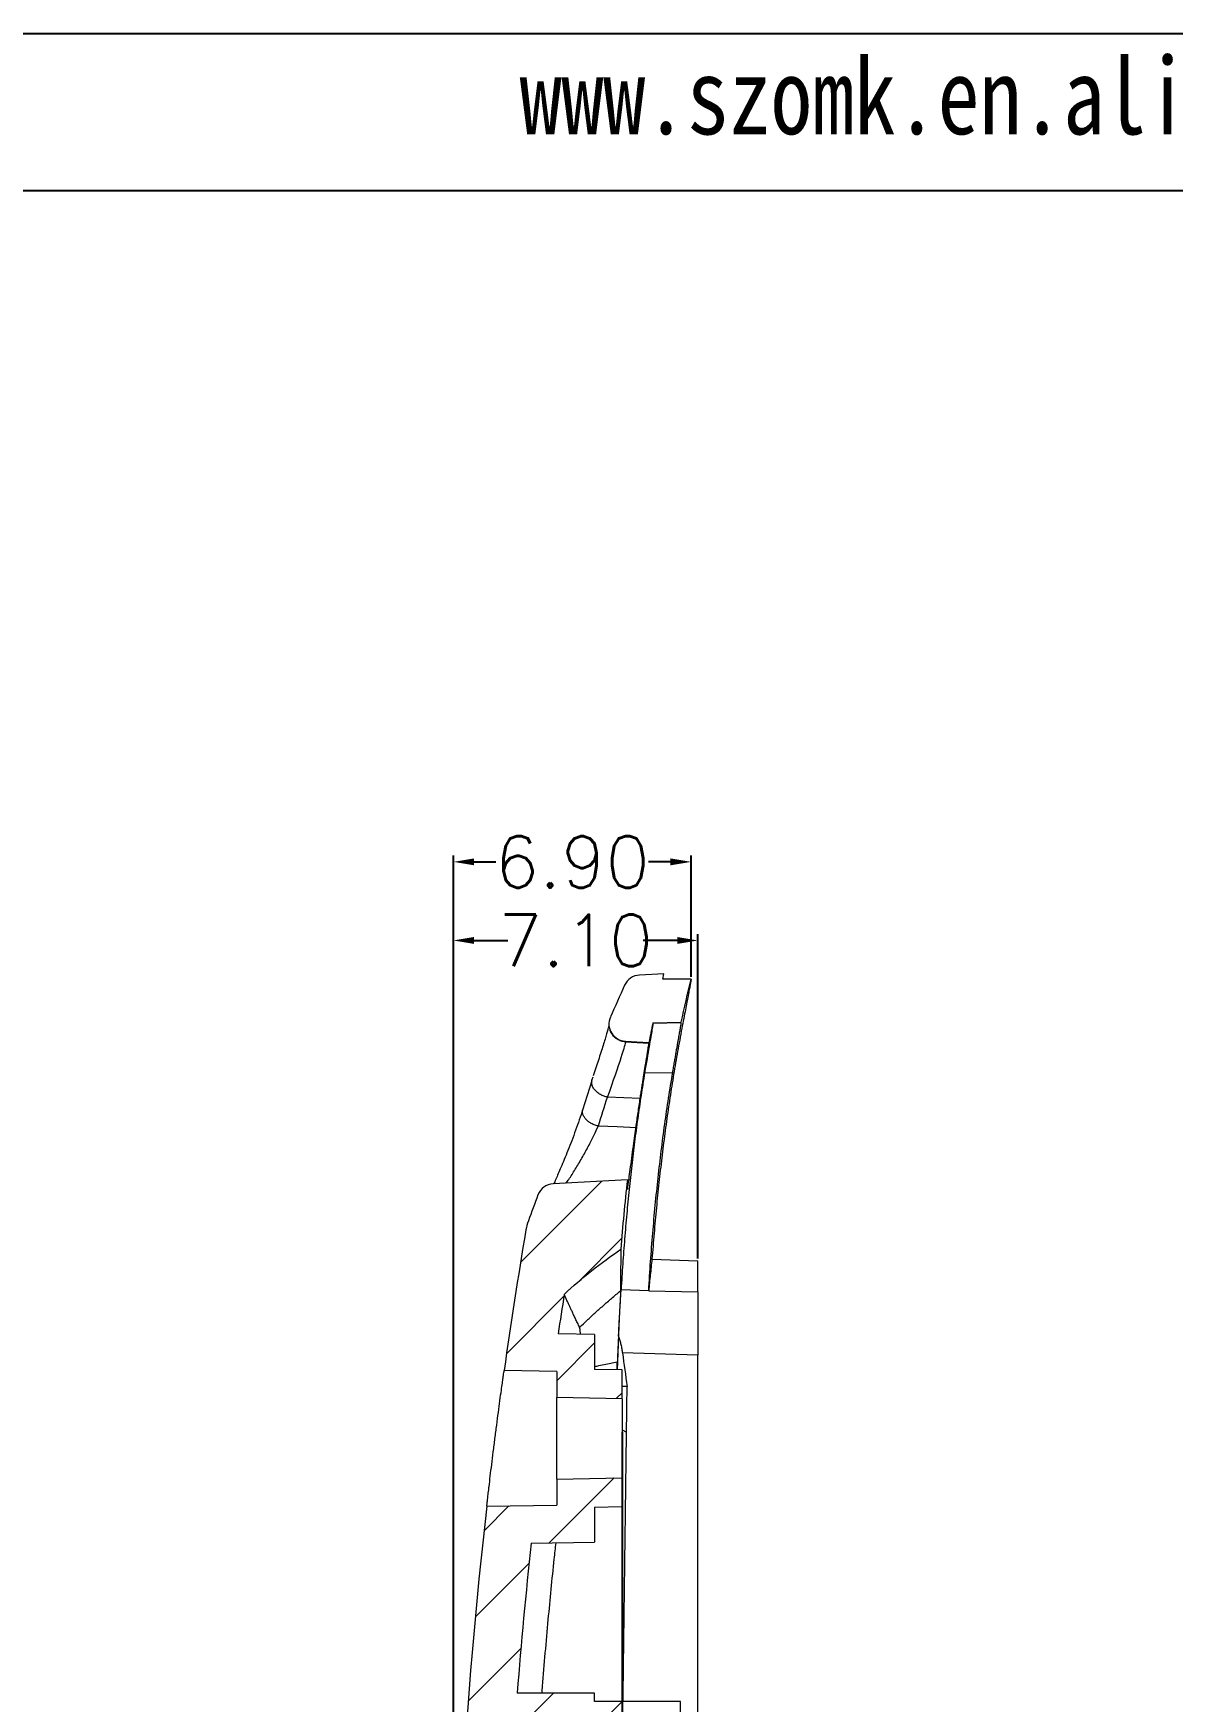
# Model space of a CAD drawing. Header units: inches. Extents: x 1127 to 2406, y 573 to 922.
# Drawn here: x 2261.62 to 2294.71, y 718.41 to 766.87 of the extents above; entities that cross this region are included whole.
import ezdxf

# ---------------------------------------------------------------- set-up
doc = ezdxf.new("R2010")
doc.units = ezdxf.units.IN
doc.layers.add('文字', color=81, linetype='Continuous')
doc.styles.get("Standard").update_dxf_attribs({"font": 'txt', "bigfont": 'gbcbig.shx'})
doc.styles.add('宋体', font='', dxfattribs={"width": 0.8, "height": 3.5})
doc.styles.get('宋体').set_extended_font_data('SimSun')
doc.dimstyles.new('2', dxfattribs={"dimtxt": 1.5, "dimasz": 0.6, "dimexe": 0.18, "dimexo": 0.0625, "dimgap": 0.09, "dimtad": 0, "dimtih": 1, "dimtoh": 1, "dimzin": 0, "dimdsep": 46, "dimtxsty": 'Standard', "dimcen": 0, "dimadec": 0, "dimazin": 2, "dimtfac": 1, "dimtofl": 0, "dimtmove": 0, "dimatfit": 3, "dimfxl": 1, "dimtolj": 1, "dimtzin": 0, "dimarcsym": 0})

# ---------------------------------------------------------------- blocks, each defined once
blk = doc.blocks.new('*D179')
at = {"color": 0, "lineweight": -2}
for p, q in [((2273.824, 694.823), (2273.824, 742.984)), ((2280.727, 739.463), (2280.727, 742.984)), ((2274.424, 742.804), (2275.061, 742.804)), ((2280.127, 742.804), (2279.491, 742.804))]:
    blk.add_line(p, q, dxfattribs=at)
at = {"color": 0}
for points in [[(2274.424, 742.904), (2274.424, 742.704), (2273.824, 742.804)], [(2280.127, 742.904), (2280.127, 742.704), (2280.727, 742.804)]]:
    blk.add_solid(points, dxfattribs=at)
at = {"layer": 'Defpoints', "color": 0}
for p in [(2280.727, 742.804), (2280.727, 739.4), (2273.824, 694.761)]:
    blk.add_point(p, dxfattribs=at)
at = {"color": 0, "insert": (2277.276, 742.804), "char_height": 1.5, "attachment_point": 5}
blk.add_mtext('\\A1;6.90', dxfattribs=at)
blk = doc.blocks.new('*D180')
at = {"color": 0, "lineweight": -2}
for p, q in [((2273.824, 707.123), (2273.824, 740.701)), ((2274.424, 740.521), (2275.409, 740.521)), ((2280.324, 740.521), (2279.339, 740.521)), ((2280.924, 731.279), (2280.924, 740.701))]:
    blk.add_line(p, q, dxfattribs=at)
at = {"color": 0}
for points in [[(2274.424, 740.621), (2274.424, 740.421), (2273.824, 740.521)], [(2280.324, 740.621), (2280.324, 740.421), (2280.924, 740.521)]]:
    blk.add_solid(points, dxfattribs=at)
at = {"layer": 'Defpoints', "color": 0}
for p in [(2273.824, 740.521), (2280.924, 731.216), (2273.824, 707.061)]:
    blk.add_point(p, dxfattribs=at)
at = {"color": 0, "insert": (2277.374, 740.521), "char_height": 1.5, "attachment_point": 5}
blk.add_mtext('\\A1;7.10', dxfattribs=at)
blk = doc.blocks.new('*D183')
at = {"color": 0, "lineweight": -2}
for p, q in [((2278.724, 726.239), (2278.724, 712.876)), ((2273.824, 713.056), (2271.061, 713.056)), ((2273.824, 703.892), (2273.824, 713.236)), ((2278.124, 713.056), (2274.424, 713.056))]:
    blk.add_line(p, q, dxfattribs=at)
at = {"color": 0}
for points in [[(2274.424, 713.156), (2274.424, 712.956), (2273.824, 713.056)], [(2278.124, 713.156), (2278.124, 712.956), (2278.724, 713.056)]]:
    blk.add_solid(points, dxfattribs=at)
at = {"layer": 'Defpoints', "color": 0}
for p in [(2278.724, 726.301), (2273.824, 713.056), (2273.824, 703.829)]:
    blk.add_point(p, dxfattribs=at)
at = {"color": 0, "insert": (2268.846, 713.056), "char_height": 1.5, "attachment_point": 5}
blk.add_mtext('\\A1;4.90', dxfattribs=at)

msp = doc.modelspace()

# ---------------------------------------------------------------- hatches: boundary and pattern name
at = {"linetype": 'Continuous', "lineweight": 0}
h = msp.add_hatch(dxfattribs=at)
h.set_pattern_fill('ANSI31', color=4, scale=0.5, style=0)
edge = h.paths.add_edge_path(flags=0)
edge.add_arc((2423.824, 707.061), 148.6, 171.02609, 171.47351, ccw=False)
edge.add_spline(control_points=[(2277.043, 730.24), (2277.517, 730.682), (2278.064, 731.124), (2278.642, 731.522), (2278.686, 731.553)], knot_values=[0.112904, 0.112904, 0.112904, 0.112904, 0.827584, 0.886948, 0.886948, 0.886948, 0.886948], weights=[1, 1, 1, 1, 1], degree=3, periodic=0)
edge.add_arc((2328.796, 727.793), 50.25, 173.4024, 175.7095, ccw=False)
edge.add_line((2278.878, 733.567), (2276.722, 733.454))
edge.add_arc((2276.748, 732.954), 0.5, 93, 159.4301)
edge.add_arc((2370.457, 697.788), 100.59, 159.43004, 159.88796)
edge.add_arc((2277.409, 731.861), 1.5, 159.8877, 170.3863)
edge.add_arc((2423.824, 707.061), 150, 170.38638, 171.96544)
edge.add_line((2275.296, 728.026), (2276.824, 727.999))
edge.add_line((2276.824, 727.999), (2276.824, 727.244))
edge.add_line((2276.824, 727.244), (2278.724, 727.211))
edge.add_line((2278.724, 727.211), (2278.724, 728.047))
edge.add_line((2278.724, 728.047), (2277.924, 728.061))
edge.add_line((2277.924, 728.061), (2277.924, 729.075))
edge.add_line((2277.924, 729.075), (2276.866, 729.093))
h = msp.add_hatch(dxfattribs=at)
h.set_pattern_fill('ANSI31', color=4, scale=0.5, style=0)
edge = h.paths.add_edge_path(flags=0)
edge.add_line((2277.924, 684.411), (2277.924, 684.661))
edge.add_line((2277.924, 684.661), (2275.568, 684.661))
edge.add_arc((2423.824, 694.761), 148.6, 180, 183.89727, ccw=False)
edge.add_line((2275.224, 694.761), (2275.224, 707.061))
edge.add_arc((2423.824, 707.061), 148.6, 176.10273, 180, ccw=False)
edge.add_line((2275.568, 717.161), (2277.924, 717.161))
edge.add_line((2277.924, 717.161), (2277.924, 717.411))
edge.add_line((2277.924, 717.411), (2280.424, 717.411))
edge.add_line((2280.424, 717.411), (2280.424, 718.411))
edge.add_line((2280.424, 718.411), (2277.924, 718.411))
edge.add_line((2277.924, 718.411), (2277.924, 718.661))
edge.add_line((2277.924, 718.661), (2275.677, 718.661))
edge.add_arc((2423.824, 707.061), 148.6, 173.83677, 175.52283, ccw=False)
edge.add_line((2276.083, 723.014), (2277.924, 723.047))
edge.add_line((2277.924, 723.047), (2277.924, 724.061))
edge.add_line((2277.924, 724.061), (2278.724, 724.075))
edge.add_line((2278.724, 724.075), (2278.724, 724.911))
edge.add_line((2278.724, 724.911), (2276.824, 724.877))
edge.add_line((2276.824, 724.877), (2276.824, 724.122))
edge.add_line((2276.824, 724.122), (2274.793, 724.086))
edge.add_arc((2423.824, 707.061), 150, 173.48264, 180)
edge.add_line((2273.824, 707.061), (2273.824, 699.071))
edge.add_line((2273.824, 699.071), (2274.124, 699.061))
edge.add_line((2274.124, 699.061), (2274.124, 694.761))
edge.add_arc((2423.824, 694.761), 149.7, 180, 186.02005)
edge.add_line((2274.949, 679.061), (2274.649, 679.05))
edge.add_arc((2423.824, 694.761), 150, 186.01199, 186.51736)
edge.add_line((2274.793, 677.735), (2276.824, 677.699))
edge.add_line((2276.824, 677.699), (2276.824, 676.944))
edge.add_line((2276.824, 676.944), (2278.724, 676.911))
edge.add_line((2278.724, 676.911), (2278.724, 677.747))
edge.add_line((2278.724, 677.747), (2277.924, 677.761))
edge.add_line((2277.924, 677.761), (2277.924, 678.775))
edge.add_line((2277.924, 678.775), (2276.083, 678.807))
edge.add_arc((2423.824, 694.761), 148.6, 184.47717, 186.16323, ccw=False)
edge.add_line((2275.677, 683.161), (2277.924, 683.161))
edge.add_line((2277.924, 683.161), (2277.924, 683.411))
edge.add_line((2277.924, 683.411), (2280.424, 683.411))
edge.add_line((2280.424, 683.411), (2280.424, 684.411))
edge.add_line((2280.424, 684.411), (2277.924, 684.411))

# ---------------------------------------------------------------- linework, layer by layer
for p, q in [((2135.045, 766.869), (2406.074, 766.869)), ((2142.058, 762.307), (2401.511, 762.307))]:
    msp.add_line(p, q)
at = {"color": 7, "linetype": 'Continuous', "lineweight": 15}
for p, q in [((2279.933, 739.552), (2279.226, 739.515)), ((2279.905, 739.4), (2279.933, 739.552)), ((2280.727, 739.4), (2279.905, 739.4)), ((2279.62, 738.13), (2280.441, 738.145)), ((2280.441, 738.127), (2279.62, 738.112)), ((2278.374, 737.918), (2278.373, 737.923)), ((2278.816, 737.597), (2279.504, 737.561)), ((2278.824, 737.572), (2279.503, 737.536)), ((2279.379, 736.672), (2280.195, 736.683)), ((2277.842, 736.445), (2277.571, 735.591)), ((2277.872, 736.552), (2277.845, 736.471)), ((2279.25, 735.933), (2278.3, 735.97)), ((2277.573, 735.577), (2277.572, 735.596)), ((2278.878, 733.567), (2276.722, 733.454)), ((2278.878, 733.567), (2278.878, 733.291)), ((2278.882, 733.3), (2278.878, 733.291)), ((2279.592, 731.264), (2280.924, 731.216)), ((2280.924, 730.314), (2280.924, 731.216)), ((2278.695, 730.381), (2279.496, 730.351)), ((2279.496, 730.347), (2280.924, 730.314)), ((2277.924, 729.075), (2276.866, 729.093)), ((2277.924, 729.075), (2277.924, 728.061)), ((2278.62, 729.022), (2278.582, 728.049)), ((2280.924, 728.475), (2278.734, 728.539)), ((2276.824, 727.999), (2275.296, 728.026)), ((2276.824, 727.999), (2276.824, 727.244)), ((2278.724, 728.047), (2277.924, 728.061)), ((2278.577, 728.049), (2278.584, 728.271)), ((2278.724, 727.211), (2278.724, 728.047)), ((2278.869, 727.561), (2278.724, 727.561)), ((2278.724, 727.211), (2276.824, 727.244)), ((2276.824, 724.877), (2278.724, 724.911)), ((2276.824, 724.877), (2276.824, 724.122)), ((2278.724, 724.075), (2278.724, 724.911)), ((2274.793, 724.086), (2276.824, 724.122)), ((2277.924, 724.061), (2278.724, 724.075)), ((2277.924, 724.061), (2277.924, 723.047)), ((2276.083, 723.014), (2277.924, 723.047)), ((2277.924, 718.661), (2275.677, 718.661)), ((2277.924, 718.411), (2277.924, 718.661)), ((2280.424, 718.411), (2277.924, 718.411)), ((2280.424, 717.411), (2280.424, 718.411))]:
    msp.add_line(p, q, dxfattribs=at)
at = {"color": 8, "linetype": 'Continuous', "lineweight": 15}
msp.add_line((2278.724, 726.301), (2278.853, 726.236), dxfattribs=at)
at = {"color": 7, "linetype": 'Continuous', "lineweight": 15, "flags": 128}
for points in [[(2279.62, 738.13), (2279.62, 738.13), (2279.62, 738.129), (2279.62, 738.128), (2279.62, 738.126), (2279.62, 738.123), (2279.62, 738.12), (2279.62, 738.117), (2279.62, 738.112)], [(2278.034, 735.133), (2278.581, 735.112), (2279.129, 735.091)]]:
    msp.add_lwpolyline(points, dxfattribs=at)
at = {"color": 7, "linetype": 'Continuous', "lineweight": 15}
for centre, radius, start, end in [((2279.253, 739.016), 0.5, 93, 155.6753), ((2370.457, 697.788), 100.59, 155.67521, 156.25171), ((2278.842, 738.096), 0.5, 156.2518, 267), ((2328.796, 727.793), 50.25, 168.1288, 168.7919), ((2276.748, 732.954), 0.5, 93, 159.4301), ((2328.796, 727.793), 50.25, 173.4024, 175.7095), ((2370.457, 697.788), 100.59, 159.43004, 159.88796), ((2277.409, 731.861), 1.5, 159.8877, 170.3863), ((2423.824, 707.061), 150, 170.38638, 171.96544), ((2423.824, 707.061), 148.6, 171.02609, 171.47351), ((2423.824, 707.061), 150, 173.48264, 180), ((2423.824, 707.061), 148.6, 173.83677, 175.52283)]:
    msp.add_arc(centre, radius, start, end, dxfattribs=at)
for points, knots in [([(2280.727, 739.382), (2280.727, 739.379), (2280.727, 739.373), (2280.723, 739.35), (2280.718, 739.319), (2280.71, 739.276), (2280.7, 739.224), (2280.688, 739.16), (2280.674, 739.086), (2280.658, 739.001), (2280.635, 738.885), (2280.604, 738.726), (2280.563, 738.511), (2280.514, 738.257), (2280.459, 737.966), (2280.418, 737.742), (2280.397, 737.628)], [0, 0, 0, 0, 0.054488, 0.109258, 0.164297, 0.219593, 0.275136, 0.330918, 0.386944, 0.44322, 0.499753, 0.592744, 0.689241, 0.789273, 0.892871, 1, 1, 1, 1]), ([(2278.343, 738.037), (2278.341, 738.037), (2278.336, 738.035), (2278.322, 737.983), (2278.301, 737.912), (2278.292, 737.878)], [0, 0, 0, 0, 0.250718, 0.648622, 1, 1, 1, 1]), ([(2279.62, 738.112), (2279.62, 738.107), (2279.615, 738.07), (2279.594, 737.938), (2279.558, 737.729), (2279.509, 737.446), (2279.449, 737.096), (2279.403, 736.822), (2279.379, 736.672)], [0.0000046, 0.0000046, 0.0000046, 0.0000046, 0.1666502, 0.3333004, 0.4999506, 0.6666007, 0.8332509, 0.9999013, 0.9999013, 0.9999013, 0.9999013]), ([(2280.195, 736.683), (2280.204, 736.737), (2280.221, 736.843), (2280.247, 736.991), (2280.271, 737.13), (2280.293, 737.26), (2280.314, 737.38), (2280.333, 737.49), (2280.351, 737.592), (2280.367, 737.684), (2280.382, 737.767), (2280.395, 737.841), (2280.406, 737.906), (2280.416, 737.962), (2280.424, 738.01), (2280.43, 738.049), (2280.435, 738.08), (2280.439, 738.103), (2280.441, 738.12), (2280.441, 738.124), (2280.441, 738.127)], [0, 0, 0, 0, 0.060572, 0.120181, 0.179099, 0.237513, 0.295472, 0.35301, 0.410122, 0.466755, 0.522854, 0.578368, 0.63325, 0.687453, 0.740968, 0.79383, 0.84607, 0.897755, 0.94902, 1, 1, 1, 1]), ([(2278.309, 737.923), (2278.298, 737.887), (2278.265, 737.771), (2278.174, 737.478), (2278.046, 737.074), (2277.938, 736.744), (2277.887, 736.588)], [0, 0, 0, 0, 0.134846, 0.42927, 0.729943, 1, 1, 1, 1]), ([(2278.3, 735.97), (2278.473, 736.451), (2278.609, 736.845), (2278.789, 737.395), (2278.832, 737.55), (2278.824, 737.572)], [0, 0, 0, 0, 0.5, 0.5, 1, 1, 1, 1]), ([(2280.397, 737.628), (2280.356, 737.408), (2280.275, 736.963), (2280.164, 736.289), (2280.06, 735.605), (2279.963, 734.909), (2279.874, 734.201), (2279.792, 733.483), (2279.718, 732.753), (2279.65, 732.012), (2279.612, 731.514), (2279.592, 731.264)], [0, 0, 0, 0, 0.104399, 0.210457, 0.318182, 0.427582, 0.538667, 0.651444, 0.76592, 0.882103, 1, 1, 1, 1]), ([(2279.25, 735.933), (2279.258, 735.988), (2279.275, 736.096), (2279.299, 736.25), (2279.322, 736.395), (2279.344, 736.533), (2279.364, 736.662), (2279.384, 736.783), (2279.402, 736.896), (2279.419, 737), (2279.439, 737.121), (2279.459, 737.248), (2279.479, 737.367), (2279.493, 737.455), (2279.501, 737.515), (2279.503, 737.529), (2279.503, 737.536)], [0, 0, 0, 0, 0.056376, 0.112469, 0.168353, 0.224104, 0.279796, 0.335506, 0.391307, 0.447274, 0.503478, 0.603304, 0.70247, 0.801376, 0.900421, 1, 1, 1, 1]), ([(2279.379, 736.672), (2279.343, 736.454), (2279.272, 736.014), (2279.175, 735.348), (2279.084, 734.67), (2279.001, 733.982), (2278.925, 733.283), (2278.857, 732.573), (2278.795, 731.852), (2278.741, 731.12), (2278.71, 730.628), (2278.695, 730.381)], [0, 0, 0, 0, 0.104389, 0.210495, 0.318287, 0.427734, 0.538828, 0.651586, 0.766031, 0.882177, 1, 1, 1, 1]), ([(2279.496, 730.351), (2279.514, 730.631), (2279.548, 731.187), (2279.613, 732.013), (2279.686, 732.826), (2279.768, 733.624), (2279.86, 734.409), (2279.961, 735.18), (2280.071, 735.936), (2280.154, 736.436), (2280.195, 736.683)], [0, 0, 0, 0, 0.132425, 0.262727, 0.390878, 0.516906, 0.640843, 0.762697, 0.88243, 1, 1, 1, 1]), ([(2277.842, 736.44), (2277.842, 736.445), (2277.842, 736.462), (2277.849, 736.478), (2277.854, 736.489)], [0, 0, 0, 0, 0.283521, 1, 1, 1, 1]), ([(2279.129, 735.091), (2279.148, 735.232), (2279.187, 735.513), (2279.229, 735.794), (2279.25, 735.933)], [0, 0, 0, 0, 0.501846, 1, 1, 1, 1]), ([(2277.576, 735.594), (2277.546, 735.503), (2277.489, 735.327), (2277.378, 735.017), (2277.264, 734.714), (2277.151, 734.427), (2277.046, 734.166), (2276.927, 733.882), (2276.821, 733.634), (2276.755, 733.49), (2276.734, 733.445)], [0, 0, 0, 0, 0.156352, 0.301583, 0.435486, 0.557871, 0.668519, 0.767308, 0.927412, 1, 1, 1, 1]), ([(2278.883, 733.306), (2278.885, 733.313), (2278.887, 733.327), (2278.892, 733.36), (2278.899, 733.41), (2278.91, 733.487), (2278.93, 733.634), (2278.961, 733.869), (2279.005, 734.198), (2279.044, 734.478), (2279.073, 734.688), (2279.093, 734.835), (2279.112, 734.973), (2279.123, 735.052), (2279.129, 735.091)], [0, 0, 0, 0, 0.043194, 0.085474, 0.127307, 0.195894, 0.265717, 0.408722, 0.556973, 0.707688, 0.779404, 0.851927, 0.926504, 1, 1, 1, 1]), ([(2278.686, 731.553), (2278.686, 731.552), (2278.686, 731.55), (2278.686, 731.534), (2278.686, 731.509), (2278.686, 731.475), (2278.685, 731.431), (2278.685, 731.378), (2278.684, 731.316), (2278.683, 731.217), (2278.682, 731.068), (2278.681, 730.851), (2278.679, 730.612), (2278.677, 730.428), (2278.676, 730.339)], [0, 0, 0, 0, 0.06439, 0.128455, 0.192198, 0.25562, 0.318723, 0.381509, 0.44398, 0.506136, 0.640156, 0.767122, 0.887053, 1, 1, 1, 1]), ([(2279.592, 731.264), (2279.575, 731.11), (2279.54, 730.805), (2279.51, 730.499), (2279.496, 730.347)], [0, 0, 0, 0, 0.501507, 1, 1, 1, 1]), ([(2277.491, 729.281), (2277.563, 729.351), (2277.709, 729.491), (2277.935, 729.701), (2278.172, 729.912), (2278.419, 730.127), (2278.589, 730.268), (2278.676, 730.339)], [0, 0, 0, 0, 0.191111, 0.384902, 0.584008, 0.789191, 1, 1, 1, 1]), ([(2278.676, 730.339), (2278.676, 730.33), (2278.676, 730.311), (2278.675, 730.275), (2278.674, 730.227), (2278.672, 730.163), (2278.664, 729.987), (2278.64, 729.621), (2278.623, 729.15), (2278.608, 728.807), (2278.6, 728.636), (2278.592, 728.457), (2278.587, 728.334), (2278.584, 728.271)], [0, 0, 0, 0, 0.04234, 0.083071, 0.121679, 0.182205, 0.241974, 0.494698, 0.75008, 0.811473, 0.873663, 0.934791, 1, 1, 1, 1]), ([(2278.62, 729.022), (2278.623, 729.079), (2278.628, 729.193), (2278.637, 729.357), (2278.645, 729.514), (2278.654, 729.663), (2278.662, 729.804), (2278.669, 729.937), (2278.676, 730.06), (2278.683, 730.175), (2278.69, 730.282), (2278.693, 730.348), (2278.695, 730.381)], [0, 0, 0, 0, 0.111333, 0.220595, 0.327577, 0.432093, 0.533981, 0.633104, 0.729347, 0.822621, 0.912855, 1, 1, 1, 1]), ([(2280.924, 730.314), (2280.924, 730.272), (2280.924, 730.189), (2280.924, 730.056), (2280.923, 729.92), (2280.923, 729.781), (2280.923, 729.642), (2280.923, 729.502), (2280.923, 729.363), (2280.923, 729.225), (2280.923, 729.091), (2280.923, 728.959), (2280.924, 728.832), (2280.924, 728.709), (2280.924, 728.591), (2280.924, 728.513), (2280.924, 728.475)], [0, 0, 0, 0, 0.086322, 0.170917, 0.25359, 0.334162, 0.412477, 0.4884, 0.561817, 0.632634, 0.700779, 0.766194, 0.828841, 0.888696, 0.945749, 1, 1, 1, 1]), ([(2277.491, 729.281), (2277.47, 729.326), (2277.427, 729.414), (2277.369, 729.535), (2277.316, 729.648), (2277.268, 729.75), (2277.225, 729.843), (2277.186, 729.926), (2277.152, 729.999), (2277.122, 730.063), (2277.098, 730.117), (2277.078, 730.161), (2277.062, 730.196), (2277.051, 730.221), (2277.044, 730.236), (2277.043, 730.239), (2277.043, 730.24)], [0, 0, 0, 0, 0.072636, 0.14505, 0.217253, 0.289251, 0.361055, 0.432672, 0.504112, 0.575384, 0.646497, 0.71746, 0.788282, 0.858973, 0.929543, 1, 1, 1, 1]), ([(2277.511, 729.082), (2277.511, 729.094), (2277.514, 729.206), (2277.502, 729.246), (2277.491, 729.281)], [0, 0, 0, 0, 0.106957, 1, 1, 1, 1]), ([(2278.62, 729.022), (2278.633, 728.982), (2278.658, 728.903), (2278.689, 728.783), (2278.715, 728.661), (2278.727, 728.58), (2278.734, 728.539)], [0, 0, 0, 0, 0.255754, 0.507094, 0.754878, 1, 1, 1, 1]), ([(2274.793, 724.086), (2274.793, 724.087), (2274.794, 724.089), (2274.795, 724.104), (2274.798, 724.127), (2274.802, 724.16), (2274.807, 724.203), (2274.813, 724.256), (2274.82, 724.317), (2274.828, 724.389), (2274.838, 724.47), (2274.848, 724.56), (2274.867, 724.716), (2274.895, 724.954), (2274.936, 725.296), (2274.982, 725.667), (2275.031, 726.057), (2275.082, 726.446), (2275.131, 726.818), (2275.176, 727.16), (2275.215, 727.441), (2275.246, 727.664), (2275.268, 727.827), (2275.285, 727.943), (2275.295, 728.014), (2275.296, 728.022), (2275.296, 728.026)], [0, 0, 0, 0, 0.023592, 0.046623, 0.069204, 0.091452, 0.113489, 0.135443, 0.15744, 0.179609, 0.202073, 0.224951, 0.248356, 0.311624, 0.373948, 0.436744, 0.500008, 0.563293, 0.626167, 0.688578, 0.751976, 0.802754, 0.851625, 0.899896, 0.948923, 1, 1, 1, 1]), ([(2278.853, 726.236), (2278.856, 726.462), (2278.861, 726.903), (2278.867, 727.344), (2278.869, 727.561)], [0, 0, 0, 0, 0.509975, 1, 1, 1, 1]), ([(2276.824, 724.877), (2276.824, 724.878), (2276.824, 724.88), (2276.824, 724.897), (2276.824, 724.923), (2276.824, 724.973), (2276.824, 725.064), (2276.824, 725.218), (2276.824, 725.406), (2276.824, 725.682), (2276.824, 726.061), (2276.824, 726.439), (2276.824, 726.715), (2276.824, 726.903), (2276.824, 727.057), (2276.824, 727.165), (2276.824, 727.232), (2276.824, 727.24), (2276.824, 727.244)], [0, 0, 0, 0, 0.030171, 0.06009, 0.090027, 0.120251, 0.185238, 0.25037, 0.315358, 0.38049, 0.500066, 0.619641, 0.684629, 0.749761, 0.814748, 0.879881, 0.939905, 1, 1, 1, 1]), ([(2278.724, 727.211), (2278.724, 727.21), (2278.724, 727.208), (2278.724, 727.192), (2278.724, 727.167), (2278.724, 727.118), (2278.724, 727.029), (2278.724, 726.879), (2278.724, 726.697), (2278.724, 726.429), (2278.724, 726.061), (2278.724, 725.693), (2278.724, 725.425), (2278.724, 725.242), (2278.724, 725.092), (2278.724, 724.987), (2278.724, 724.922), (2278.724, 724.914), (2278.724, 724.911)], [0, 0, 0, 0, 0.03017, 0.060089, 0.090026, 0.120251, 0.185236, 0.25037, 0.315356, 0.38049, 0.500066, 0.619641, 0.684627, 0.749761, 0.814746, 0.879881, 0.939904, 1, 1, 1, 1]), ([(2278.752, 718.411), (2278.753, 718.432), (2278.754, 718.574), (2278.76, 719.018), (2278.769, 719.766), (2278.779, 720.569), (2278.788, 721.285), (2278.797, 721.939), (2278.806, 722.657), (2278.816, 723.373), (2278.824, 724.009), (2278.831, 724.565), (2278.838, 725.076), (2278.843, 725.524), (2278.848, 725.887), (2278.851, 726.101), (2278.852, 726.201), (2278.853, 726.228), (2278.853, 726.236), (2278.853, 726.236)], [0, 0, 0, 0, 0.008351, 0.054357, 0.169681, 0.294667, 0.362157, 0.4436, 0.545517, 0.637134, 0.718449, 0.789465, 0.85018, 0.914792, 0.9613, 0.989702, 0.997114, 0.999703, 1, 1, 1, 1]), ([(2276.796, 723.027), (2276.779, 722.869), (2276.696, 722.126), (2276.563, 720.736), (2276.448, 719.439), (2276.394, 718.727), (2276.389, 718.661)], [0, 0, 0, 0, 0.108916, 0.511466, 0.954615, 1, 1, 1, 1])]:
    msp.add_open_spline(points, degree=3, knots=knots, dxfattribs=at)
for points in [[(2280.441, 738.145), (2280.531, 738.564), (2280.626, 738.983), (2280.727, 739.4)], [(2278.824, 737.572), (2278.819, 737.588), (2278.816, 737.597), (2278.816, 737.597)], [(2278.034, 735.133), (2278.12, 735.412), (2278.208, 735.691), (2278.3, 735.97)], [(2277.043, 730.24), (2277.557, 730.719), (2278.106, 731.158), (2278.686, 731.553)], [(2278.734, 728.539), (2278.779, 728.213), (2278.824, 727.887), (2278.869, 727.561)], [(2280.924, 707.061), (2280.924, 714.216), (2280.924, 721.372), (2280.924, 728.475)]]:
    msp.add_open_spline(points, degree=3, dxfattribs=at)
at = {"color": 8, "linetype": 'Continuous', "lineweight": 15}
for points, knots in [([(2278.824, 737.572), (2278.78, 737.578), (2278.693, 737.589), (2278.579, 737.646), (2278.488, 737.72), (2278.423, 737.807), (2278.386, 737.873), (2278.378, 737.91), (2278.377, 737.914)], [0, 0, 0, 0, 0.223388, 0.435403, 0.630755, 0.806689, 0.982611, 1, 1, 1, 1]), ([(2278.3, 735.97), (2278.266, 735.978), (2278.195, 735.995), (2278.092, 736.042), (2277.996, 736.108), (2277.916, 736.189), (2277.863, 736.279), (2277.836, 736.365), (2277.84, 736.417), (2277.842, 736.44)], [0, 0, 0, 0, 0.130671, 0.272454, 0.422756, 0.577722, 0.732708, 0.883071, 1, 1, 1, 1]), ([(2277.102, 733.474), (2277.127, 733.508), (2277.206, 733.619), (2277.366, 733.872), (2277.56, 734.198), (2277.745, 734.537), (2277.912, 734.865), (2277.993, 735.044), (2278.034, 735.133)], [0, 0, 0, 0, 0.083317, 0.264943, 0.448542, 0.633756, 0.818459, 1, 1, 1, 1]), ([(2278.034, 735.133), (2277.992, 735.143), (2277.911, 735.162), (2277.803, 735.216), (2277.716, 735.279), (2277.65, 735.349), (2277.602, 735.425), (2277.572, 735.503), (2277.573, 735.554), (2277.573, 735.577)], [0, 0, 0, 0, 0.165628, 0.322989, 0.468462, 0.600109, 0.731751, 0.877206, 1, 1, 1, 1]), ([(2278.584, 728.271), (2278.456, 728.245), (2278.256, 728.204), (2278.036, 728.161), (2277.946, 728.138), (2277.924, 728.133)], [0, 0, 0, 0, 0.575572, 0.896709, 1, 1, 1, 1])]:
    msp.add_open_spline(points, degree=3, knots=knots, dxfattribs=at)

# ---------------------------------------------------------------- texts
at = {"layer": '文字', "color": 0, "insert": (2275.75, 766.17), "char_height": 2.23069, "width": 39.19111, "attachment_point": 1, "style": '宋体'}
msp.add_mtext('www.szomk.en.alibaba.com', dxfattribs=at)

# ---------------------------------------------------------------- dimensions: what is measured, and where the dimension line sits
for base, p1, p2, picture, middle in [((2280.727, 742.804), (2273.824, 694.761), (2280.727, 739.4), '*D179', (2277.276, 742.804)), ((2273.824, 740.521), (2280.924, 731.216), (2273.824, 707.061), '*D180', (2277.374, 740.521))]:
    dim = msp.add_linear_dim(base=base, p1=p1, p2=p2, dimstyle='2')
    dim.commit()
    dim.dimension.update_dxf_attribs({"geometry": picture, "text_midpoint": middle})
dim = msp.add_linear_dim(base=(2273.824, 713.056), p1=(2278.724, 726.301), p2=(2273.824, 703.829), dimstyle='2')
dim.commit()
dim.dimension.update_dxf_attribs({"geometry": '*D183', "text_midpoint": (2268.846, 713.056), "dimtype": 160})

doc.saveas('drawing.dxf')
